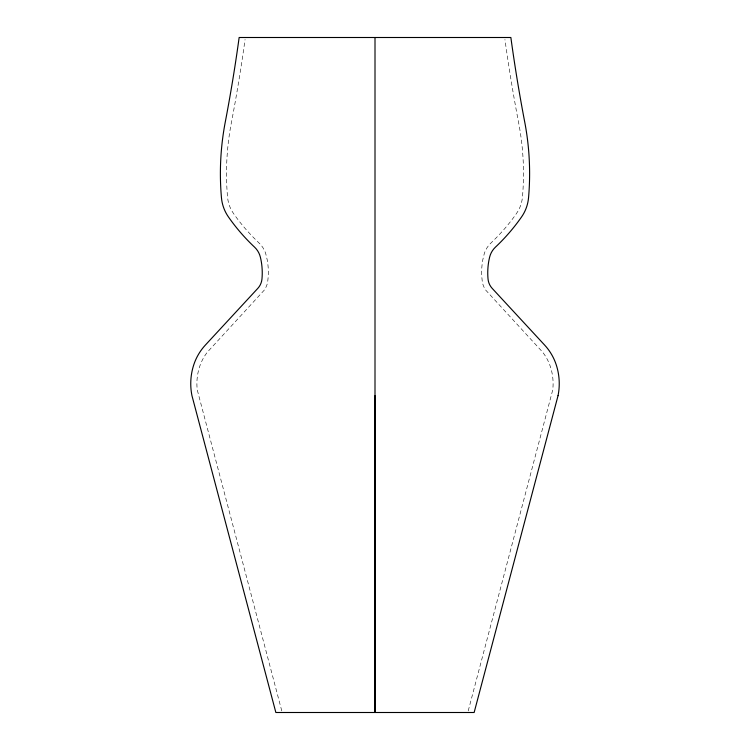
<?xml version="1.0" encoding="UTF-8"?>
<svg xmlns="http://www.w3.org/2000/svg" width="750" height="750" viewBox="0 0 750 750"><rect width="100%" height="100%" fill="white"/><g stroke="black" fill="none" stroke-linecap="round" stroke-linejoin="round"><path stroke-width="0.56" stroke-dasharray="3.75 2.81" d="M468.216 710.925L552.759 389.822A54.506 54.506 0 0 0 550.397 366.713A47.513 47.513 0 0 0 542.353 351.825L485.813 290.222A22.097 22.097 0 0 1 482.372 282.422L481.678 275.606A73.097 73.097 0 0 1 482.822 259.688L484.359 253.312A26.522 26.522 0 0 1 489.478 244.491L495.881 238.153A187.659 187.659 0 0 0 516.487 213.506L518.091 210.975A33.487 33.487 0 0 0 522.056 200.081L522.45 197.128A268.472 268.472 0 0 0 518.672 123.009A1615.959 1615.959 0 0 1 504.938 39.497M281.784 710.925L197.241 389.822A54.506 54.506 0 0 1 199.603 366.713A47.513 47.513 0 0 1 207.647 351.825L264.188 290.222A22.097 22.097 0 0 0 267.628 282.422L268.322 275.606A73.097 73.097 0 0 0 267.178 259.688L265.641 253.312A26.522 26.522 0 0 0 260.522 244.491L254.119 238.153A187.659 187.659 0 0 1 233.513 213.506L231.909 210.975A33.487 33.487 0 0 1 227.944 200.081L227.55 197.128A268.472 268.472 0 0 1 231.328 123.009A1615.959 1615.959 0 0 0 245.062 39.497"/><path stroke-width="1.12" d="M375.009 395.653L375 712.5L375.009 37.5M558.047 395.653L474.141 712.5L275.859 712.5L191.953 395.653A60.609 60.609 0 0 1 193.763 364.819A53.691 53.691 0 0 1 205.369 345.075L257.869 288.309A15.947 15.947 0 0 0 261.966 279.037A66.966 66.966 0 0 0 260.391 257.203A20.381 20.381 0 0 0 254.541 247.125A194.091 194.091 0 0 1 228.45 216.956A39.628 39.628 0 0 1 221.456 197.728A274.556 274.556 0 0 1 225.291 121.941A1611.234 1611.234 0 0 0 239.147 37.5L510.862 37.5A1611.234 1611.234 0 0 0 524.709 121.941A274.556 274.556 0 0 1 528.544 197.728A39.628 39.628 0 0 1 521.55 216.956A194.091 194.091 0 0 1 495.459 247.125A20.381 20.381 0 0 0 489.609 257.203A66.966 66.966 0 0 0 488.034 279.037A15.947 15.947 0 0 0 492.131 288.309L544.631 345.075A53.691 53.691 0 0 1 556.238 364.819A60.609 60.609 0 0 1 558.047 395.653"/></g></svg>
